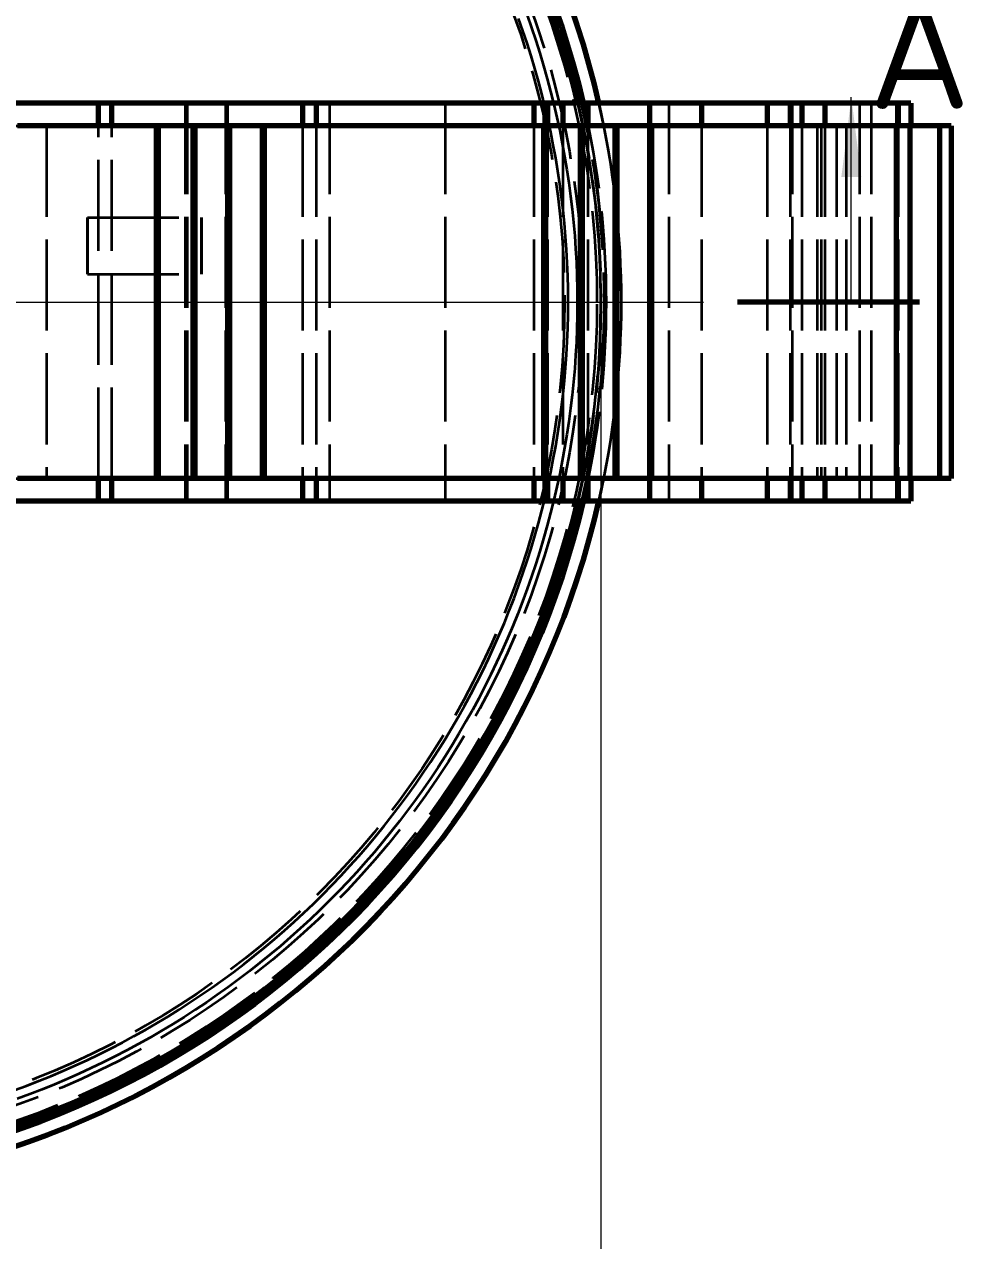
# Model space of a CAD drawing. Header units: millimetres. Extents: x 0 to 2382, y 0 to 420.
# Drawn here: x 172.1 to 213.3, y 53.1 to 106.5 of the extents above; entities that cross this region are included whole.
import ezdxf
from ezdxf.enums import TextEntityAlignment as Align

# ---------------------------------------------------------------- set-up
doc = ezdxf.new("R2010")
doc.units = ezdxf.units.MM
doc.linetypes.add('IRAM-E-TRAZOS', pattern=[5, 4, -1])
doc.linetypes.add('IRAM-F-TRAZO-PUNTO', pattern=[20, 15, -2, 1, -2])
for name, color, linetype, lineweight in [('01-VISIBLE', 7, 'CONTINUOUS', 70), ('02-OCULTA', 4, 'IRAM-E-TRAZOS', 35), ('03-EJE', 1, 'IRAM-F-TRAZO-PUNTO', 18), ('04-COTA', 3, 'CONTINUOUS', 18), ('06-TEXTO', 7, 'CONTINUOUS', 25), ('07-RECUADRO', 7, 'CONTINUOUS', 70), ('08-FINA', 5, 'CONTINUOUS', 18)]:
    doc.layers.add(name, color=color, linetype=linetype, lineweight=lineweight)
doc.styles.add('ISO3098', font='isocpeur.ttf')
doc.dimstyles.new('FLAMA-IRAM', dxfattribs={"dimtxt": 3.5, "dimasz": 3.5, "dimexe": 2, "dimexo": 1.5, "dimgap": 1, "dimtad": 1, "dimdec": 1, "dimtxsty": 'ISO3098', "dimblk": 'IRAM_FLECHA', "dimblk1": 'IRAM_FLECHA', "dimblk2": 'IRAM_FLECHA', "dimcen": 2.5, "dimclrd": 256, "dimclre": 256, "dimclrt": 256, "dimazin": 3, "dimtfac": 1, "dimtmove": 0, "dimatfit": 3, "dimlwd": 18, "dimlwe": 18})

# ---------------------------------------------------------------- blocks, each defined once
blk = doc.blocks.new('IRAM_FLECHA')
blk.add_solid([(0, 0), (-1, 0.125), (-1, -0.125)])

msp = doc.modelspace()

# ---------------------------------------------------------------- hatches: boundary and pattern name
at = {"layer": '08-FINA'}
h = msp.add_hatch(color=7, dxfattribs=at)
h.dxf.hatch_style = 1
h.paths.add_polyline_path([(208.422, 103.323), (207.984, 99.823), (208.859, 99.823)])

# ---------------------------------------------------------------- linework, layer by layer
at = {"layer": '01-VISIBLE'}
for p, q in [((175.342, 103.073), (169.927, 103.073)), ((175.342, 102.073), (175.342, 103.073)), ((175.937, 103.073), (175.342, 103.073)), ((175.937, 102.073), (175.937, 103.073)), ((184.317, 103.073), (175.937, 103.073)), ((184.317, 103.073), (184.317, 102.073)), ((184.912, 103.073), (184.317, 103.073)), ((184.912, 103.073), (184.912, 102.073)), ((194.477, 103.073), (184.912, 103.073)), ((194.477, 103.073), (194.477, 102.073)), ((195.072, 103.073), (194.477, 103.073)), ((195.072, 103.073), (195.072, 102.073)), ((195.747, 103.073), (195.072, 103.073)), ((195.747, 103.073), (195.747, 102.073)), ((196.847, 103.073), (195.747, 103.073)), ((196.847, 103.073), (196.847, 102.073)), ((199.557, 103.073), (196.847, 103.073)), ((199.557, 103.073), (199.557, 102.073)), ((201.842, 103.073), (199.557, 103.073)), ((201.842, 103.073), (201.842, 102.073)), ((204.722, 103.073), (201.842, 103.073)), ((204.722, 103.073), (204.722, 102.073)), ((205.737, 103.073), (204.722, 103.073)), ((205.737, 103.073), (205.737, 102.073)), ((206.247, 103.073), (205.737, 103.073)), ((206.247, 103.073), (206.247, 102.073)), ((207.262, 103.073), (206.247, 103.073)), ((207.262, 103.073), (207.262, 102.073)), ((210.482, 103.073), (207.262, 103.073)), ((210.482, 103.073), (210.482, 102.073)), ((211.032, 103.073), (210.482, 103.073)), ((211.032, 103.073), (211.032, 102.073)), ((177.882, 102.073), (171.787, 102.073)), ((177.967, 102.073), (177.882, 102.073)), ((177.882, 102.073), (177.882, 86.573)), ((179.492, 102.073), (177.967, 102.073)), ((177.967, 102.073), (177.967, 86.573)), ((179.577, 102.073), (179.492, 102.073)), ((179.492, 102.073), (179.492, 86.573)), ((181.017, 102.073), (179.577, 102.073)), ((179.577, 102.073), (179.577, 86.573)), ((181.102, 102.073), (181.017, 102.073)), ((181.017, 102.073), (181.017, 86.573)), ((182.542, 102.073), (181.102, 102.073)), ((181.102, 102.073), (181.102, 86.573)), ((182.627, 102.073), (182.542, 102.073)), ((182.542, 102.073), (182.542, 86.573)), ((194.902, 102.073), (182.627, 102.073)), ((182.627, 102.073), (182.627, 86.573)), ((194.987, 102.073), (194.902, 102.073)), ((194.902, 102.073), (194.902, 86.573)), ((196.512, 102.073), (194.987, 102.073)), ((194.987, 102.073), (194.987, 86.573)), ((196.597, 102.073), (196.512, 102.073)), ((196.512, 102.073), (196.512, 86.573)), ((198.032, 102.073), (196.597, 102.073)), ((196.597, 102.073), (196.597, 86.573)), ((198.117, 102.073), (198.032, 102.073)), ((198.032, 102.073), (198.032, 86.573)), ((199.557, 102.073), (198.117, 102.073)), ((198.117, 102.073), (198.117, 86.573)), ((199.642, 102.073), (199.557, 102.073)), ((199.557, 102.073), (199.557, 86.573)), ((210.397, 102.073), (199.642, 102.073)), ((199.642, 102.073), (199.642, 86.573)), ((210.987, 102.073), (210.397, 102.073)), ((210.397, 102.073), (210.397, 86.573)), ((212.302, 102.073), (210.987, 102.073)), ((210.987, 102.073), (210.987, 86.573)), ((212.807, 102.073), (212.302, 102.073)), ((212.302, 102.073), (212.302, 86.573)), ((212.807, 102.073), (212.807, 86.573)), ((177.882, 86.573), (171.787, 86.573)), ((175.342, 85.573), (175.342, 86.573)), ((175.937, 85.573), (175.937, 86.573)), ((177.967, 86.573), (177.882, 86.573)), ((179.492, 86.573), (177.967, 86.573)), ((179.577, 86.573), (179.492, 86.573)), ((181.017, 86.573), (179.577, 86.573)), ((181.102, 86.573), (181.017, 86.573)), ((182.542, 86.573), (181.102, 86.573)), ((182.627, 86.573), (182.542, 86.573)), ((194.902, 86.573), (182.627, 86.573)), ((184.317, 86.573), (184.317, 85.573)), ((184.912, 86.573), (184.912, 85.573)), ((194.477, 86.573), (194.477, 85.573)), ((194.987, 86.573), (194.902, 86.573)), ((196.512, 86.573), (194.987, 86.573)), ((195.072, 86.573), (195.072, 85.573)), ((195.747, 86.573), (195.747, 85.573)), ((196.597, 86.573), (196.512, 86.573)), ((198.032, 86.573), (196.597, 86.573)), ((196.847, 86.573), (196.847, 85.573)), ((198.117, 86.573), (198.032, 86.573)), ((199.557, 86.573), (198.117, 86.573)), ((199.642, 86.573), (199.557, 86.573)), ((199.557, 86.573), (199.557, 85.573)), ((210.397, 86.573), (199.642, 86.573)), ((201.842, 86.573), (201.842, 85.573)), ((204.722, 86.573), (204.722, 85.573)), ((205.737, 86.573), (205.737, 85.573)), ((206.247, 86.573), (206.247, 85.573)), ((207.262, 86.573), (207.262, 85.573)), ((210.987, 86.573), (210.397, 86.573)), ((210.482, 86.573), (210.482, 85.573)), ((212.302, 86.573), (210.987, 86.573)), ((211.032, 86.573), (211.032, 85.573)), ((212.807, 86.573), (212.302, 86.573)), ((175.342, 85.573), (169.927, 85.573)), ((175.937, 85.573), (175.342, 85.573)), ((184.317, 85.573), (175.937, 85.573)), ((184.912, 85.573), (184.317, 85.573)), ((194.477, 85.573), (184.912, 85.573)), ((195.072, 85.573), (194.477, 85.573)), ((195.747, 85.573), (195.072, 85.573)), ((196.847, 85.573), (195.747, 85.573)), ((199.557, 85.573), (196.847, 85.573)), ((201.842, 85.573), (199.557, 85.573)), ((204.722, 85.573), (201.842, 85.573)), ((205.737, 85.573), (204.722, 85.573)), ((206.247, 85.573), (205.737, 85.573)), ((207.262, 85.573), (206.247, 85.573)), ((210.482, 85.573), (207.262, 85.573)), ((211.032, 85.573), (210.482, 85.573))]:
    msp.add_line(p, q, dxfattribs=at)
for radius, start, end in [(39.15, 12.9147, 173.6206), (38.49, 13.14, 173.5108), (38.25, 13.224, 173.4699), (39.15, -173.6206, -12.9147), (38.49, -173.5108, -13.14), (38.25, -173.4699, -13.224)]:
    msp.add_arc((159.172, 94.323), radius, start, end, dxfattribs=at)
at = {"layer": '02-OCULTA'}
for p, q in [((195.55, 106.142), (195.692, 106.189)), ((195.55, 106.142), (195.692, 106.189)), ((164.082, 103.073), (179.152, 103.073)), ((179.152, 103.073), (179.237, 103.073)), ((179.152, 103.073), (179.152, 85.573)), ((179.237, 103.073), (180.932, 103.073)), ((179.237, 103.073), (179.237, 85.573)), ((180.932, 103.073), (181.017, 103.073)), ((180.932, 103.073), (180.932, 85.573)), ((181.017, 103.073), (185.502, 103.073)), ((181.017, 103.073), (181.017, 85.573)), ((185.502, 103.073), (190.582, 103.073)), ((185.502, 103.073), (185.502, 85.573)), ((190.582, 103.073), (194.902, 103.073)), ((190.582, 103.073), (190.582, 85.573)), ((194.902, 103.073), (200.407, 103.073)), ((194.902, 103.073), (194.902, 85.573)), ((200.407, 103.073), (205.822, 103.073)), ((200.407, 103.073), (200.407, 85.573)), ((205.822, 103.073), (208.787, 103.073)), ((205.822, 103.073), (205.822, 85.573)), ((208.787, 103.073), (209.297, 103.073)), ((208.787, 103.073), (208.787, 85.573)), ((209.297, 103.073), (209.297, 85.573)), ((209.297, 103.073), (210.397, 103.073)), ((210.397, 103.073), (210.397, 85.573)), ((210.397, 103.073), (211.032, 103.073)), ((163.322, 102.073), (173.057, 102.073)), ((173.057, 102.073), (206.922, 102.073)), ((173.057, 102.073), (173.057, 86.573)), ((175.342, 86.573), (175.342, 102.073)), ((175.937, 86.573), (175.937, 102.073)), ((184.317, 102.073), (184.317, 86.573)), ((184.912, 102.073), (184.912, 86.573)), ((194.477, 102.073), (194.477, 86.573)), ((195.072, 102.073), (195.072, 86.573)), ((195.747, 102.073), (195.747, 86.573)), ((196.847, 102.073), (196.847, 86.573)), ((199.557, 102.073), (199.557, 86.573)), ((201.842, 102.073), (201.842, 86.573)), ((204.722, 102.073), (204.722, 86.573)), ((205.737, 102.073), (205.737, 86.573)), ((206.247, 102.073), (206.247, 86.573)), ((206.922, 102.073), (207.092, 102.073)), ((206.922, 102.073), (206.922, 86.573)), ((207.092, 102.073), (207.772, 102.073)), ((207.092, 102.073), (207.092, 86.573)), ((207.262, 102.073), (207.262, 86.573)), ((207.772, 102.073), (208.192, 102.073)), ((207.772, 102.073), (207.772, 86.573)), ((208.192, 102.073), (212.342, 102.073)), ((208.192, 102.073), (208.192, 86.573)), ((210.482, 102.073), (210.482, 86.573)), ((211.032, 102.073), (211.032, 86.573)), ((212.342, 102.073), (212.807, 102.073)), ((212.342, 102.073), (212.342, 86.573)), ((174.872, 98.047), (179.872, 98.047)), ((174.872, 95.547), (179.872, 95.547)), ((163.322, 86.573), (173.057, 86.573)), ((173.057, 86.573), (206.922, 86.573)), ((206.922, 86.573), (207.092, 86.573)), ((207.092, 86.573), (207.772, 86.573)), ((207.772, 86.573), (208.192, 86.573)), ((208.192, 86.573), (212.342, 86.573)), ((212.342, 86.573), (212.807, 86.573)), ((164.082, 85.573), (179.152, 85.573)), ((179.152, 85.573), (179.237, 85.573)), ((179.237, 85.573), (180.932, 85.573)), ((180.932, 85.573), (181.017, 85.573)), ((181.017, 85.573), (185.502, 85.573)), ((185.502, 85.573), (190.582, 85.573)), ((190.582, 85.573), (194.902, 85.573)), ((194.902, 85.573), (200.407, 85.573)), ((200.407, 85.573), (205.822, 85.573)), ((205.822, 85.573), (208.787, 85.573)), ((208.787, 85.573), (209.297, 85.573)), ((209.297, 85.573), (210.397, 85.573)), ((210.397, 85.573), (211.032, 85.573)), ((193.883, 78.254), (194.019, 78.191)), ((193.883, 78.254), (194.019, 78.191)), ((172.393, 58.43), (172.445, 58.289)), ((172.393, 58.43), (172.445, 58.289))]:
    msp.add_line(p, q, dxfattribs=at)
for points in [[(194.181, 106.926), (194.375, 106.375), (194.56, 105.821), (194.736, 105.263), (194.904, 104.703), (195.062, 104.141), (195.212, 103.576), (195.354, 103.009), (195.486, 102.439), (195.609, 101.868), (195.723, 101.295), (195.828, 100.72), (195.925, 100.143), (196.012, 99.565), (196.09, 98.986), (196.158, 98.406), (196.218, 97.824), (196.269, 97.242), (196.31, 96.659), (196.342, 96.075), (196.364, 95.491), (196.378, 94.907), (196.382, 94.323)], [(195.982, 94.323), (195.977, 94.901), (195.964, 95.479), (195.942, 96.057), (195.91, 96.634), (195.869, 97.211), (195.819, 97.787), (195.76, 98.362), (195.692, 98.936), (195.615, 99.509), (195.529, 100.081), (195.434, 100.651), (195.33, 101.22), (195.217, 101.787), (195.095, 102.352), (194.964, 102.915), (194.825, 103.477), (194.677, 104.035), (194.52, 104.592), (194.354, 105.146), (194.18, 105.697), (193.997, 106.246), (193.805, 106.791)], [(174.872, 95.547), (174.872, 95.797), (174.872, 96.047), (174.872, 96.297), (174.872, 96.547), (174.872, 96.797), (174.872, 97.047), (174.872, 97.297), (174.872, 97.547), (174.872, 97.797), (174.872, 98.047)], [(174.872, 98.047), (174.872, 97.839), (174.872, 97.631), (174.872, 97.422), (174.872, 97.214), (174.872, 97.006), (174.872, 96.797)], [(179.872, 95.547), (179.872, 95.797), (179.872, 96.047), (179.872, 96.297), (179.872, 96.547), (179.872, 96.797), (179.872, 97.047), (179.872, 97.297), (179.872, 97.547), (179.872, 97.797), (179.872, 98.047)], [(179.872, 98.047), (179.872, 97.839), (179.872, 97.631), (179.872, 97.422), (179.872, 97.214), (179.872, 97.006), (179.872, 96.797)], [(174.872, 96.797), (174.872, 96.589), (174.872, 96.381), (174.872, 96.172), (174.872, 95.964), (174.872, 95.756), (174.872, 95.547)], [(179.872, 96.797), (179.872, 96.589), (179.872, 96.381), (179.872, 96.172), (179.872, 95.964), (179.872, 95.756), (179.872, 95.547)], [(171.641, 59.689), (172.183, 59.889), (172.722, 60.098), (173.258, 60.315), (173.791, 60.54), (174.32, 60.774), (174.845, 61.016), (175.366, 61.266), (175.883, 61.524), (176.396, 61.791), (176.905, 62.065), (177.41, 62.348), (177.91, 62.638), (178.405, 62.936), (178.896, 63.242), (179.382, 63.556), (179.862, 63.877), (180.338, 64.206), (180.808, 64.543), (181.273, 64.886), (181.733, 65.237), (182.187, 65.595), (182.635, 65.96), (183.078, 66.332), (183.515, 66.711), (183.945, 67.097), (184.37, 67.489), (184.788, 67.888), (185.2, 68.294), (185.606, 68.706), (186.005, 69.124), (186.397, 69.549), (186.783, 69.98), (187.162, 70.416), (187.534, 70.859), (187.899, 71.307), (188.257, 71.761), (188.608, 72.221), (188.952, 72.686), (189.288, 73.157), (189.616, 73.632), (189.938, 74.113), (190.251, 74.599), (190.557, 75.089), (190.856, 75.585), (191.146, 76.085), (191.429, 76.589), (191.703, 77.098), (191.97, 77.611), (192.228, 78.128), (192.478, 78.65), (192.72, 79.175), (192.954, 79.703), (193.18, 80.236), (193.397, 80.772), (193.605, 81.311), (193.805, 81.854), (193.997, 82.399), (194.18, 82.948), (194.354, 83.499), (194.52, 84.053), (194.677, 84.609), (194.825, 85.168), (194.965, 85.729), (195.095, 86.293), (195.217, 86.858), (195.33, 87.425), (195.434, 87.994), (195.528, 88.564), (195.614, 89.136), (195.691, 89.709), (195.759, 90.283), (195.818, 90.858), (195.868, 91.434), (195.909, 92.011), (195.941, 92.589), (195.964, 93.166), (195.977, 93.744), (195.982, 94.323)], [(196.382, 94.323), (196.378, 93.738), (196.364, 93.154), (196.342, 92.57), (196.31, 91.986), (196.268, 91.403), (196.218, 90.821), (196.158, 90.239), (196.09, 89.659), (196.012, 89.08), (195.924, 88.502), (195.828, 87.925), (195.723, 87.35), (195.609, 86.777), (195.486, 86.206), (195.354, 85.636), (195.212, 85.069), (195.062, 84.504), (194.904, 83.942), (194.736, 83.382), (194.56, 82.824), (194.375, 82.27), (194.181, 81.718), (193.979, 81.17), (193.768, 80.625), (193.548, 80.083), (193.32, 79.545), (193.084, 79.01), (192.839, 78.48), (192.586, 77.953), (192.325, 77.43), (192.056, 76.911), (191.778, 76.397), (191.493, 75.887), (191.199, 75.381), (190.898, 74.881), (190.589, 74.385), (190.272, 73.893), (189.947, 73.407), (189.615, 72.927), (189.275, 72.451), (188.928, 71.981), (188.573, 71.516), (188.212, 71.057), (187.843, 70.604), (187.467, 70.156), (187.084, 69.715), (186.694, 69.279), (186.297, 68.85), (185.894, 68.427), (185.484, 68.011), (185.067, 67.601), (184.644, 67.197), (184.215, 66.8), (183.78, 66.41), (183.338, 66.027), (182.891, 65.651), (182.437, 65.282), (181.978, 64.92), (181.514, 64.566), (181.044, 64.218), (180.568, 63.879), (180.087, 63.546), (179.601, 63.222), (179.11, 62.905), (178.614, 62.595), (178.113, 62.294), (177.608, 62), (177.098, 61.715), (176.584, 61.437), (176.065, 61.168), (175.542, 60.907), (175.015, 60.654), (174.484, 60.409), (173.95, 60.173), (173.411, 59.945), (172.87, 59.726), (172.325, 59.515), (171.776, 59.312)]]:
    msp.add_lwpolyline(points, dxfattribs=at)
for radius in [38.4, 38.4, 38.25, 38.25, 38.25, 37.45, 37.45, 37.45, 37.45, 37.45, 37.45, 37.45, 37.45, 36.65, 36.65, 36.65, 36.65]:
    msp.add_circle((159.172, 94.323), radius, dxfattribs=at)
for radius, start, end in [(39.15, 0, 175.6052), (38.09, 0, -91.1282), (38.4, 162, 18), (38.4, 162, 18), (38.25, 162, 18), (38.25, 162, 18), (38.25, 0, 13.224), (38.49, 0, 13.14), (39.15, 0, 12.9147), (39.15, -175.6052, 0), (38.09, -88.8718, 0), (38.25, -13.224, 0), (38.49, -13.14, 0), (39.15, -12.9147, 0), (38.25, -69.778, -24.8401), (38.25, -69.778, -24.8401), (38.4, -69.778, -24.8401), (38.4, -69.778, -24.8401)]:
    msp.add_arc((159.172, 94.323), radius, start, end, dxfattribs=at)
at = {"layer": '03-EJE'}
for p, q in [((106.922, 94.323), (211.422, 94.323)), ((119.422, 94.323), (198.922, 94.323))]:
    msp.add_line(p, q, dxfattribs=at)
at = {"layer": '07-RECUADRO'}
msp.add_line((211.422, 94.323), (203.422, 94.323), dxfattribs=at)
at = {"layer": '08-FINA'}
msp.add_line((208.422, 94.323), (208.422, 103.323), dxfattribs=at)

# ---------------------------------------------------------------- texts
at = {"layer": '06-TEXTO', "style": 'ISO3098'}
msp.add_text('A', height=5, dxfattribs=at).set_placement((211.422, 105.323), align=Align.MIDDLE_CENTER)

# ---------------------------------------------------------------- dimensions: what is measured, and where the dimension line sits
at = {"layer": '04-COTA'}
msp.add_linear_dim(base=(120.922, 45.174), p1=(120.922, 94.323), p2=(197.422, 94.323), dimstyle='FLAMA-IRAM', override={"dimlfac": 2, "dimpost": '%%c<>'}, dxfattribs=at).render()

doc.saveas('drawing.dxf')
